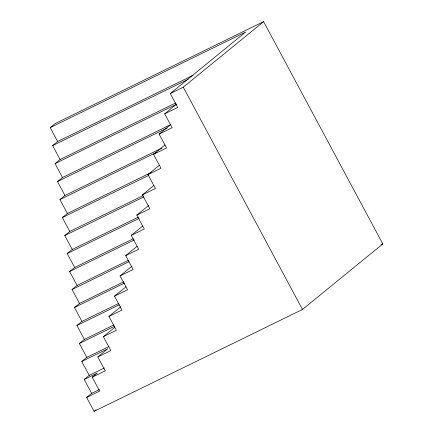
<?xml version="1.0" encoding="UTF-8"?>
<svg xmlns="http://www.w3.org/2000/svg" width="433" height="433" viewBox="0 0 433 433"><rect width="100%" height="100%" fill="white"/><g stroke="black" fill="none" stroke-linecap="round" stroke-linejoin="round"><path stroke-width="0.65" d="M91.661 393.359L84.208 379.47L89.23 375.373L81.777 361.479L86.8 357.382L79.353 343.488L84.37 339.396L76.922 325.502L81.94 321.405L74.492 307.511L79.51 303.419L72.062 289.525L77.085 285.428L69.632 271.534L74.655 267.437L67.202 253.549L72.224 249.451L64.771 235.557L69.794 231.46L62.347 217.566L67.364 213.474L59.916 199.581L64.934 195.483L57.486 181.589L62.504 177.498L55.056 163.604L60.079 159.506L52.626 145.612L57.649 141.515L50.196 127.627L55.218 123.529L263.61 21.65L382.804 243.936L302.483 309.471L94.085 411.35L86.638 397.456L91.661 393.359L99.357 389.597M86.638 397.456L99.666 391.091L92.213 377.197L105.241 370.827L97.788 356.938L110.816 350.568L103.363 336.674L116.39 330.309L108.937 316.415L121.965 310.05L114.518 296.156L127.54 289.785L120.093 275.897L133.115 269.526L125.667 255.632L138.69 249.267L131.242 235.373L144.265 229.008L136.817 215.114L149.84 208.744L142.392 194.855L155.415 188.485L147.967 174.591L160.989 168.226L153.542 154.332L166.564 147.967L159.117 134.073L172.145 127.703L164.692 113.809L177.719 107.444L170.266 93.55L245.565 32.112L50.196 127.627M170.266 93.55L183.294 87.185L263.61 21.65M164.692 113.809L176.664 104.044M159.117 134.073L170.602 124.699M153.542 154.332L165.065 144.931M147.967 174.591L159.425 165.244M142.392 194.855L153.894 185.465M136.817 215.114L148.763 205.366M131.242 235.373L142.717 226.01M125.667 255.632L137.034 246.361M120.093 275.897L132.033 266.149M114.518 296.156L126.019 286.77M108.937 316.415L120.78 306.753M103.363 336.674L114.788 327.353M97.788 356.938L107.828 348.744L81.777 361.479M92.213 377.197L97.236 373.1L84.208 379.47M94.085 411.35L96.175 409.65M57.649 141.515L192.95 75.369M52.626 145.612L188.328 79.271M60.079 159.506L175.782 102.94M55.056 163.604L176.431 104.266M62.504 177.498L170.532 124.682M57.486 181.589L167.138 127.984M64.934 195.483L161.861 148.097M59.916 199.581L156.443 152.389M67.364 213.474L151.144 172.518M62.347 217.566L148.974 175.219M69.794 231.46L143.096 195.624M64.771 235.557L143.734 196.955M72.224 249.451L138.425 217.085M67.202 253.549L139.296 218.302M74.655 267.437L133.413 238.713M69.632 271.534L134.241 239.952M77.085 285.428L128.406 260.336M72.062 289.525L129.007 261.684M79.51 303.419L123.735 281.796M74.492 307.511L124.542 283.047M81.94 321.405L118.723 303.425M76.922 325.502L119.329 304.772M84.37 339.396L114.052 324.885M79.353 343.488L114.815 326.152M86.8 357.382L109.04 346.508M89.23 375.373L104.375 367.969M380.98 244.829L382.804 243.936M183.294 87.185L302.483 309.471"/></g></svg>
